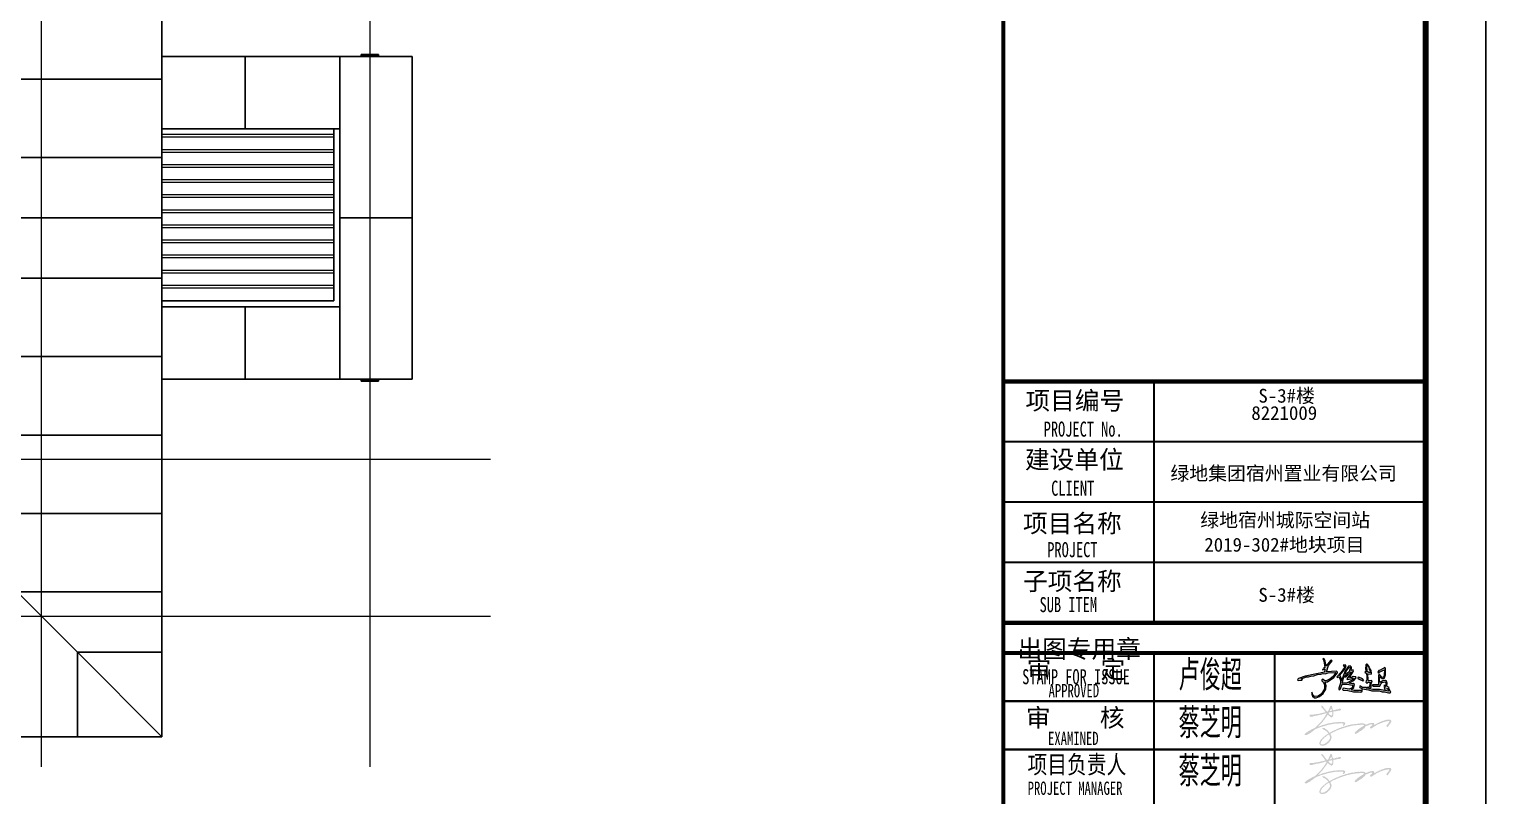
# Model space of a CAD drawing. Extents: x 1188826 to 1909461, y 608442 to 1651179.
# Drawn here: x 1679208 to 1703357, y 1081741 to 1094449 of the extents above; entities that cross this region are included whole.
import ezdxf

# ---------------------------------------------------------------- set-up
doc = ezdxf.new("R2010")
doc.units = 0
doc.header["$LTSCALE"] = 1000
doc.header["$MEASUREMENT"] = 0
doc.linetypes.add('ACAD_ISO10W100', pattern=[18.5, 12, -3, 0.5, -3])
doc.linetypes.add('DOTE', pattern=[2.42, 2, -0.2, 0.02, -0.2])
for name, color, linetype, lineweight in [('DOTE', 19, 'DOTE', 9), ('WALL', 9, 'Continuous', 40), ('图签', 147, 'Continuous', 18), ('屋顶格栅', 8, 'Continuous', 0), ('签名', 7, 'Continuous', 18)]:
    doc.layers.add(name, color=color, linetype=linetype, lineweight=lineweight)
for name, color, linetype in [('PUB_TITLE', 4, 'Continuous'), ('ROOF', 183, 'Continuous'), ('图框', 140, 'Continuous'), ('图签文字', 147, 'Continuous')]:
    doc.layers.add(name, color=color, linetype=linetype)
doc.styles.add('宋体', font='', dxfattribs={"height": 50})
doc.styles.add('建筑图签-1', font='simhei.ttf', dxfattribs={"width": 0.7})
doc.styles.add('建筑图签-2', font='TXT.shx', dxfattribs={"width": 0.5, "bigfont": 'HZTXT.shx'})
doc.styles.get('宋体').set_extended_font_data('SimSun')

# ---------------------------------------------------------------- blocks, each defined once
blk = doc.blocks.new('jytrhtreh')
at = {"layer": 'ROOF', "ltscale": 3}
for p, q in [((142702, -319639), (142702, -302439)), ((142702, -308364), (146852, -308364)), ((144085, -308364), (144085, -309564)), ((145652, -313714), (145652, -308364)), ((146009, -308364), (146009, -308331)), ((146294, -308331), (146009, -308331)), ((146294, -308339), (146009, -308339)), ((146024, -308339), (146024, -308364)), ((146039, -308339), (146039, -308364)), ((146265, -308339), (146265, -308364)), ((146279, -308339), (146279, -308364)), ((146294, -308364), (146294, -308331)), ((146852, -308364), (146852, -313714)), ((142702, -308739), (140302, -308739)), ((142702, -309564), (145652, -309564)), ((145552, -312414), (145552, -309564)), ((142702, -310039), (140302, -310039)), ((142702, -311039), (140302, -311039)), ((145652, -311039), (146852, -311039)), ((142702, -312039), (140302, -312039)), ((142702, -312414), (145552, -312414)), ((145652, -312514), (142702, -312514)), ((144085, -313714), (144085, -312514)), ((142702, -313339), (140302, -313339)), ((142702, -313714), (146852, -313714)), ((146009, -313714), (146009, -313748)), ((146294, -313739), (146009, -313739)), ((146009, -313748), (146294, -313748)), ((146024, -313739), (146024, -313714)), ((146039, -313739), (146039, -313714)), ((146265, -313739), (146265, -313714)), ((146279, -313739), (146279, -313714)), ((146294, -313714), (146294, -313748)), ((142702, -314639), (140302, -314639)), ((142702, -315939), (140302, -315939)), ((125902, -317239), (142702, -317239)), ((141302, -318239), (140302, -317239)), ((141302, -319639), (141302, -318239)), ((142702, -318239), (141302, -318239)), ((142702, -319639), (141302, -318239)), ((142702, -319639), (125902, -319639))]:
    blk.add_line(p, q, dxfattribs=at)
at = {"layer": '屋顶格栅'}
for p, q in [((142702, -309654), (145552, -309654)), ((145552, -309704), (142702, -309704)), ((142702, -309904), (145552, -309904)), ((145552, -309954), (142702, -309954)), ((142702, -310154), (145552, -310154)), ((145552, -310204), (142702, -310204)), ((142702, -310404), (145552, -310404)), ((145552, -310454), (142702, -310454)), ((142702, -310654), (145552, -310654)), ((145552, -310704), (142702, -310704)), ((142702, -310904), (145552, -310904)), ((145552, -310954), (142702, -310954)), ((142702, -311154), (145552, -311154)), ((145552, -311204), (142702, -311204)), ((142702, -311404), (145552, -311404)), ((145552, -311454), (142702, -311454)), ((142702, -311654), (145552, -311654)), ((145552, -311704), (142702, -311704)), ((142702, -311904), (145552, -311904)), ((145552, -311954), (142702, -311954)), ((142702, -312154), (145552, -312154)), ((145552, -312204), (142702, -312204))]:
    blk.add_line(p, q, dxfattribs=at)
blk = doc.blocks.new('ljc')
at = {"linetype": 'Continuous'}
h = blk.add_hatch(color=0, dxfattribs=at)
h.paths.add_polyline_path([(2022.8, 1567.7), (2018.8, 1563.7), (2019.8, 1561.7), (2023.8, 1561.7), (2021.8, 1551.7), (1954.8, 1537.7), (1932.8, 1529.7), (1929.8, 1526.7), (1928.8, 1524.7), (1930.8, 1522.7), (1943.8, 1523.7), (1945.8, 1525.7), (1941.8, 1527.7), (1959.8, 1534.7), (1966.8, 1534.7), (1974.8, 1537.7), (1984.8, 1538.7), (1997.8, 1542.7), (2009.8, 1543.7), (2017.8, 1546.7), (2024.8, 1545.7), (2034.8, 1548.7), (2060.8, 1549.7), (2051.8, 1536.7), (2041.8, 1527.7), (2027.8, 1520.7), (2022.8, 1520.7), (2017.8, 1525.7), (2014.8, 1526.7), (2012.8, 1524.7), (2012.8, 1520.7), (2018.8, 1515.7), (2021.8, 1507.7), (2021.8, 1493.7), (2011.8, 1476.7), (1999.8, 1468.7), (1987.8, 1466.7), (1981.8, 1472.7), (1979.8, 1479.7), (1977.8, 1481.7), (1977.8, 1474.7), (1980.8, 1467.7), (1987.8, 1462.7), (1993.8, 1462.7), (2004.8, 1466.7), (2017.8, 1477.7), (2026.8, 1492.7), (2027.8, 1503.7), (2024.8, 1516.7), (2032.8, 1517.7), (2053.8, 1532.7), (2066.8, 1548.7), (2066.8, 1551.7), (2063.8, 1554.7), (2028.8, 1552.7), (2035.8, 1574.7), (2048.8, 1590.7), (2046.8, 1592.7), (2042.8, 1591.7), (2027.8, 1572.7), (2024.8, 1588.7), (2020.8, 1596.7), (2017.8, 1598.7), (2016.8, 1596.7), (2019.8, 1589.7)])
h.paths.add_polyline_path([(2080.8, 1521.7), (2080.8, 1527.7), (2074.8, 1540.7), (2092.8, 1561.7), (2096.8, 1571.7), (2093.8, 1576.7), (2086.8, 1575.7), (2088.8, 1571.7), (2091.8, 1571.7), (2090.8, 1566.7), (2079.8, 1550.7), (2065.8, 1536.7), (2064.8, 1534.7), (2066.8, 1532.7), (2072.8, 1534.7), (2076.8, 1522.7), (2076.8, 1512.7), (2071.8, 1495.7), (2071.8, 1491.7), (2073.8, 1489.7), (2077.8, 1493.7), (2082.8, 1509.7), (2098.8, 1509.7), (2118.8, 1506.7), (2118.8, 1499.7), (2115.8, 1495.7), (2107.8, 1492.7), (2086.8, 1495.7), (2083.8, 1491.7), (2086.8, 1488.7), (2102.8, 1487.7), (2121.8, 1482.7), (2139.8, 1483.7), (2147.8, 1481.7), (2151.8, 1485.7), (2151.8, 1490.7), (2147.8, 1487.7), (2124.8, 1487.7), (2113.8, 1489.7), (2123.8, 1498.7), (2125.8, 1508.7), (2120.8, 1511.7), (2118.8, 1510.7), (2107.8, 1513.7), (2123.8, 1522.7), (2131.8, 1531.7), (2129.8, 1534.7), (2120.8, 1535.7), (2114.8, 1532.7), (2108.8, 1532.7), (2122.8, 1554.7), (2120.8, 1558.7), (2113.8, 1556.7), (2115.8, 1563.7), (2114.8, 1568.7), (2110.8, 1572.7), (2104.8, 1571.7), (2092.8, 1553.7)])
h.paths.add_polyline_path([(2088.8, 1534.7), (2096.8, 1534.7), (2111.8, 1550.7), (2115.8, 1551.7), (2110.8, 1542.7), (2098.8, 1527.7), (2100.8, 1525.7), (2113.8, 1527.7), (2120.8, 1530.7), (2123.8, 1529.7), (2117.8, 1523.7), (2100.8, 1514.7), (2083.8, 1513.7), (2083.8, 1517.7)], flags=16)
h.paths.add_polyline_path([(2092.8, 1536.7), (2094.8, 1539.7), (2102.8, 1545.7), (2095.8, 1536.7)], flags=16)
h.paths.add_polyline_path([(2092.8, 1543.7), (2093.8, 1548.7), (2105.8, 1567.7), (2108.8, 1568.7), (2110.8, 1566.7), (2107.8, 1553.7), (2103.8, 1549.7)], flags=16)
h.paths.add_polyline_path([(2140.8, 1533.7), (2137.8, 1532.7), (2136.8, 1530.7), (2141.8, 1526.7), (2154.8, 1521.7), (2157.8, 1522.7), (2152.8, 1527.7)])
h.paths.add_polyline_path([(2174.8, 1521.7), (2172.8, 1523.7), (2171.8, 1545.7), (2182.8, 1544.7), (2184.8, 1546.7), (2182.8, 1556.7), (2177.8, 1565.7), (2176.8, 1560.7), (2179.8, 1555.7), (2180.8, 1549.7), (2174.8, 1549.7), (2169.8, 1553.7), (2168.8, 1573.7), (2170.8, 1573.7), (2174.8, 1568.7), (2175.8, 1570.7), (2169.8, 1578.7), (2166.8, 1578.7), (2164.8, 1576.7), (2163.8, 1561.7), (2165.8, 1552.7), (2162.8, 1552.7), (2161.8, 1550.7), (2166.8, 1546.7), (2168.8, 1536.7), (2168.8, 1523.7), (2165.8, 1520.7), (2164.8, 1516.7), (2167.8, 1512.7), (2169.8, 1512.7), (2172.8, 1516.7), (2179.8, 1516.7), (2177.8, 1501.7), (2174.8, 1499.7), (2166.8, 1498.7), (2174.8, 1495.7), (2179.8, 1496.7), (2182.8, 1499.7), (2183.8, 1510.7), (2186.8, 1520.7), (2184.8, 1522.7)])
h.paths.add_polyline_path([(2232.8, 1541.7), (2232.8, 1563.7), (2230.8, 1566.7), (2214.8, 1557.7), (2209.8, 1556.7), (2205.8, 1551.7), (2210.8, 1547.7), (2210.8, 1550.7), (2228.8, 1559.7), (2227.8, 1541.7), (2226.8, 1536.7), (2223.8, 1532.7), (2219.8, 1533.7), (2212.8, 1541.7), (2210.8, 1542.7), (2208.8, 1540.7), (2208.8, 1507.7), (2188.8, 1507.7), (2186.8, 1505.7), (2190.8, 1502.7), (2212.8, 1502.7), (2216.8, 1510.7), (2221.8, 1515.7), (2231.8, 1517.7), (2233.8, 1512.7), (2233.8, 1504.7), (2226.8, 1504.7), (2231.8, 1501.7), (2231.8, 1499.7), (2227.8, 1496.7), (2228.8, 1492.7), (2238.8, 1494.7), (2242.8, 1488.7), (2242.8, 1485.7), (2211.8, 1491.7), (2188.8, 1491.7), (2178.8, 1493.7), (2175.8, 1495.7), (2166.8, 1495.7), (2163.8, 1497.7), (2153.8, 1498.7), (2146.8, 1502.7), (2143.8, 1502.7), (2142.8, 1500.7), (2143.8, 1497.7), (2152.8, 1493.7), (2173.8, 1490.7), (2185.8, 1486.7), (2210.8, 1486.7), (2221.8, 1483.7), (2229.8, 1483.7), (2242.8, 1479.7), (2248.8, 1479.7), (2250.8, 1481.7), (2243.8, 1495.7), (2245.8, 1498.7), (2237.8, 1502.7), (2238.8, 1512.7), (2236.8, 1519.7), (2232.8, 1522.7), (2223.8, 1521.7), (2213.8, 1515.7), (2211.8, 1521.7), (2212.8, 1535.7), (2219.8, 1529.7), (2227.8, 1529.7), (2229.8, 1531.7)])
at = {"color": 0, "linetype": 'Continuous', "elevation": 16426272}
for points in [[(1929.8, 1526.7), (1928.8, 1524.7), (1930.8, 1522.7), (1943.8, 1523.7), (1945.8, 1525.7), (1941.8, 1527.7), (1959.8, 1534.7), (1966.8, 1534.7), (1974.8, 1537.7), (1984.8, 1538.7), (1997.8, 1542.7), (2009.8, 1543.7), (2017.8, 1546.7), (2024.8, 1545.7), (2034.8, 1548.7), (2060.8, 1549.7), (2051.8, 1536.7), (2041.8, 1527.7), (2027.8, 1520.7), (2022.8, 1520.7), (2017.8, 1525.7), (2014.8, 1526.7), (2012.8, 1524.7), (2012.8, 1520.7), (2018.8, 1515.7), (2021.8, 1507.7), (2021.8, 1493.7), (2011.8, 1476.7), (1999.8, 1468.7), (1987.8, 1466.7), (1981.8, 1472.7), (1979.8, 1479.7), (1977.8, 1481.7), (1977.8, 1474.7), (1980.8, 1467.7), (1987.8, 1462.7), (1993.8, 1462.7), (2004.8, 1466.7), (2017.8, 1477.7), (2026.8, 1492.7), (2027.8, 1503.7), (2024.8, 1516.7), (2032.8, 1517.7), (2053.8, 1532.7), (2066.8, 1548.7), (2066.8, 1551.7), (2063.8, 1554.7), (2028.8, 1552.7), (2035.8, 1574.7), (2048.8, 1590.7), (2046.8, 1592.7), (2042.8, 1591.7), (2027.8, 1572.7), (2024.8, 1588.7), (2020.8, 1596.7), (2017.8, 1598.7), (2016.8, 1596.7), (2019.8, 1589.7), (2022.8, 1567.7), (2018.8, 1563.7), (2019.8, 1561.7), (2023.8, 1561.7), (2021.8, 1551.7), (1954.8, 1537.7), (1932.8, 1529.7), (1929.8, 1526.7)], [(2015.8, 1560.7), (2014.8, 1559.7), (2016.8, 1559.7), (2015.8, 1560.7)], [(2016.8, 1561.7), (2015.8, 1560.7), (2018.8, 1560.7), (2016.8, 1561.7)], [(2065.8, 1536.7), (2064.8, 1534.7), (2066.8, 1532.7), (2072.8, 1534.7), (2076.8, 1522.7), (2076.8, 1512.7), (2071.8, 1495.7), (2071.8, 1491.7), (2073.8, 1489.7), (2077.8, 1493.7), (2082.8, 1509.7), (2098.8, 1509.7), (2118.8, 1506.7), (2118.8, 1499.7), (2115.8, 1495.7), (2107.8, 1492.7), (2086.8, 1495.7), (2083.8, 1491.7), (2086.8, 1488.7), (2102.8, 1487.7), (2121.8, 1482.7), (2139.8, 1483.7), (2147.8, 1481.7), (2151.8, 1485.7), (2151.8, 1490.7), (2147.8, 1487.7), (2124.8, 1487.7), (2113.8, 1489.7), (2123.8, 1498.7), (2125.8, 1508.7), (2120.8, 1511.7), (2118.8, 1510.7), (2107.8, 1513.7), (2123.8, 1522.7), (2131.8, 1531.7), (2129.8, 1534.7), (2120.8, 1535.7), (2114.8, 1532.7), (2108.8, 1532.7), (2122.8, 1554.7), (2120.8, 1558.7), (2113.8, 1556.7), (2115.8, 1563.7), (2114.8, 1568.7), (2110.8, 1572.7), (2104.8, 1571.7), (2092.8, 1553.7), (2080.8, 1521.7), (2080.8, 1527.7), (2074.8, 1540.7), (2092.8, 1561.7), (2096.8, 1571.7), (2093.8, 1576.7), (2086.8, 1575.7), (2088.8, 1571.7), (2091.8, 1571.7), (2090.8, 1566.7), (2079.8, 1550.7), (2065.8, 1536.7)], [(2092.8, 1543.7), (2093.8, 1548.7), (2105.8, 1567.7), (2108.8, 1568.7), (2110.8, 1566.7), (2107.8, 1553.7), (2103.8, 1549.7), (2092.8, 1543.7)], [(2143.8, 1502.7), (2142.8, 1500.7), (2143.8, 1497.7), (2152.8, 1493.7), (2173.8, 1490.7), (2185.8, 1486.7), (2210.8, 1486.7), (2221.8, 1483.7), (2229.8, 1483.7), (2242.8, 1479.7), (2248.8, 1479.7), (2250.8, 1481.7), (2243.8, 1495.7), (2245.8, 1498.7), (2237.8, 1502.7), (2238.8, 1512.7), (2236.8, 1519.7), (2232.8, 1522.7), (2223.8, 1521.7), (2213.8, 1515.7), (2211.8, 1521.7), (2212.8, 1535.7), (2219.8, 1529.7), (2227.8, 1529.7), (2229.8, 1531.7), (2232.8, 1541.7), (2232.8, 1563.7), (2230.8, 1566.7), (2214.8, 1557.7), (2209.8, 1556.7), (2205.8, 1551.7), (2210.8, 1547.7), (2210.8, 1550.7), (2228.8, 1559.7), (2227.8, 1541.7), (2226.8, 1536.7), (2223.8, 1532.7), (2219.8, 1533.7), (2212.8, 1541.7), (2210.8, 1542.7), (2208.8, 1540.7), (2208.8, 1507.7), (2188.8, 1507.7), (2186.8, 1505.7), (2190.8, 1502.7), (2212.8, 1502.7), (2216.8, 1510.7), (2221.8, 1515.7), (2231.8, 1517.7), (2233.8, 1512.7), (2233.8, 1504.7), (2226.8, 1504.7), (2231.8, 1501.7), (2231.8, 1499.7), (2227.8, 1496.7), (2228.8, 1492.7), (2238.8, 1494.7), (2242.8, 1488.7), (2242.8, 1485.7), (2211.8, 1491.7), (2188.8, 1491.7), (2178.8, 1493.7), (2175.8, 1495.7), (2166.8, 1495.7), (2163.8, 1497.7), (2153.8, 1498.7), (2146.8, 1502.7), (2143.8, 1502.7)], [(2162.8, 1552.7), (2161.8, 1550.7), (2166.8, 1546.7), (2168.8, 1536.7), (2168.8, 1523.7), (2165.8, 1520.7), (2164.8, 1516.7), (2167.8, 1512.7), (2169.8, 1512.7), (2172.8, 1516.7), (2179.8, 1516.7), (2177.8, 1501.7), (2174.8, 1499.7), (2166.8, 1498.7), (2174.8, 1495.7), (2179.8, 1496.7), (2182.8, 1499.7), (2183.8, 1510.7), (2186.8, 1520.7), (2184.8, 1522.7), (2174.8, 1521.7), (2172.8, 1523.7), (2171.8, 1545.7), (2182.8, 1544.7), (2184.8, 1546.7), (2182.8, 1556.7), (2177.8, 1565.7), (2176.8, 1560.7), (2179.8, 1555.7), (2180.8, 1549.7), (2174.8, 1549.7), (2169.8, 1553.7), (2168.8, 1573.7), (2170.8, 1573.7), (2174.8, 1568.7), (2175.8, 1570.7), (2169.8, 1578.7), (2166.8, 1578.7), (2164.8, 1576.7), (2163.8, 1561.7), (2165.8, 1552.7), (2162.8, 1552.7)], [(2176.8, 1568.7), (2175.8, 1569.7), (2174.8, 1566.7), (2176.8, 1564.7), (2176.8, 1568.7)], [(2083.8, 1513.7), (2083.8, 1517.7), (2088.8, 1534.7), (2096.8, 1534.7), (2111.8, 1550.7), (2115.8, 1551.7), (2110.8, 1542.7), (2098.8, 1527.7), (2100.8, 1525.7), (2113.8, 1527.7), (2120.8, 1530.7), (2123.8, 1529.7), (2117.8, 1523.7), (2100.8, 1514.7), (2083.8, 1513.7)], [(2092.8, 1536.7), (2094.8, 1539.7), (2102.8, 1545.7), (2095.8, 1536.7), (2092.8, 1536.7)], [(2137.8, 1532.7), (2136.8, 1530.7), (2141.8, 1526.7), (2154.8, 1521.7), (2157.8, 1522.7), (2152.8, 1527.7), (2140.8, 1533.7), (2137.8, 1532.7)]]:
    blk.add_lwpolyline(points, dxfattribs=at)
blk = doc.blocks.new('12414151231')
at = {"layer": '签名'}
h = blk.add_hatch(color=2, dxfattribs=at)
h.dxf.hatch_style = 1
h.paths.add_polyline_path([(-1590, 12235), (-1590, 12241), (-1584, 12247), (-1586, 12251), (-1578, 12257), (-1562, 12281), (-1552, 12245)], flags=16)
h.paths.add_polyline_path([(-1608, 12197), (-1608, 12203), (-1598, 12213), (-1588, 12213), (-1562, 12221), (-1548, 12221), (-1546, 12183), (-1550, 12169), (-1554, 12165), (-1566, 12163), (-1594, 12181)], flags=16)
h.paths.add_polyline_path([(-1740, 11695), (-1734, 11725), (-1726, 11733), (-1726, 11741), (-1718, 11745), (-1714, 11761), (-1708, 11763), (-1696, 11777), (-1688, 11781), (-1670, 11805), (-1660, 11807), (-1644, 11823), (-1632, 11829), (-1624, 11839), (-1608, 11843), (-1602, 11849), (-1598, 11849), (-1596, 11841), (-1590, 11835), (-1588, 11817), (-1584, 11809), (-1586, 11779), (-1616, 11735), (-1620, 11735), (-1644, 11711), (-1648, 11711), (-1676, 11691), (-1684, 11691), (-1692, 11685), (-1730, 11685)], flags=16)
h.paths.add_polyline_path([(-1760, 11705), (-1762, 11703), (-1756, 11683), (-1742, 11669), (-1722, 11663), (-1690, 11661), (-1686, 11665), (-1656, 11673), (-1642, 11681), (-1636, 11689), (-1626, 11693), (-1616, 11705), (-1612, 11703), (-1610, 11709), (-1588, 11729), (-1588, 11733), (-1580, 11741), (-1566, 11765), (-1560, 11795), (-1554, 11805), (-1562, 11815), (-1566, 11837), (-1570, 11841), (-1572, 11851), (-1578, 11857), (-1578, 11863), (-1572, 11863), (-1560, 11873), (-1544, 11879), (-1538, 11887), (-1530, 11887), (-1522, 11893), (-1500, 11899), (-1496, 11905), (-1490, 11905), (-1472, 11915), (-1464, 11915), (-1462, 11919), (-1452, 11921), (-1440, 11929), (-1432, 11929), (-1424, 11935), (-1388, 11945), (-1384, 11949), (-1364, 11953), (-1354, 11959), (-1346, 11959), (-1320, 11969), (-1310, 11969), (-1290, 11979), (-1280, 11977), (-1268, 11983), (-1244, 11987), (-1240, 11991), (-1234, 11989), (-1228, 11993), (-1200, 11995), (-1192, 11999), (-1056, 12011), (-1034, 12009), (-1024, 12005), (-1020, 11999), (-1024, 11991), (-1032, 11989), (-1040, 11981), (-1052, 11977), (-1114, 11935), (-1122, 11925), (-1134, 11919), (-1142, 11909), (-1146, 11909), (-1150, 11901), (-1158, 11901), (-1162, 11897), (-1158, 11893), (-1174, 11879), (-1172, 11867), (-1160, 11857), (-1152, 11863), (-1144, 11863), (-1134, 11871), (-1126, 11873), (-1098, 11895), (-1088, 11899), (-1084, 11905), (-1076, 11905), (-1062, 11917), (-1054, 11919), (-1006, 11963), (-996, 11981), (-988, 11989), (-982, 11987), (-976, 11993), (-958, 11997), (-956, 12001), (-948, 12001), (-940, 12007), (-912, 12015), (-880, 12015), (-884, 12003), (-892, 11993), (-908, 11985), (-920, 11967), (-916, 11951), (-908, 11947), (-898, 11947), (-892, 11955), (-886, 11955), (-844, 11985), (-830, 11989), (-812, 12007), (-796, 12011), (-790, 12019), (-786, 12017), (-734, 12041), (-726, 12041), (-700, 12053), (-660, 12063), (-656, 12067), (-634, 12067), (-614, 12073), (-600, 12069), (-600, 12059), (-610, 12047), (-610, 12041), (-618, 12033), (-622, 12023), (-634, 12015), (-648, 11993), (-644, 11981), (-636, 11973), (-628, 11975), (-606, 12001), (-600, 12015), (-586, 12031), (-586, 12035), (-578, 12043), (-568, 12061), (-568, 12077), (-580, 12091), (-598, 12095), (-646, 12093), (-662, 12085), (-672, 12087), (-710, 12071), (-732, 12067), (-740, 12059), (-768, 12051), (-794, 12035), (-804, 12033), (-818, 12021), (-824, 12021), (-830, 12015), (-854, 12005), (-848, 12017), (-856, 12037), (-868, 12037), (-874, 12041), (-894, 12041), (-940, 12031), (-954, 12023), (-994, 12009), (-1000, 12021), (-1016, 12029), (-1024, 12027), (-1028, 12033), (-1052, 12035), (-1084, 12033), (-1090, 12029), (-1110, 12031), (-1124, 12029), (-1130, 12025), (-1166, 12025), (-1178, 12021), (-1182, 12023), (-1190, 12017), (-1210, 12019), (-1230, 12015), (-1236, 12011), (-1286, 12003), (-1290, 11997), (-1316, 11993), (-1348, 11981), (-1388, 11971), (-1394, 11965), (-1398, 11967), (-1422, 11955), (-1434, 11953), (-1472, 11935), (-1478, 11935), (-1492, 11925), (-1498, 11925), (-1506, 11919), (-1514, 11919), (-1536, 11905), (-1546, 11903), (-1556, 11893), (-1562, 11893), (-1566, 11887), (-1572, 11887), (-1592, 11875), (-1606, 11897), (-1630, 11921), (-1654, 11939), (-1664, 11943), (-1676, 11955), (-1708, 11955), (-1712, 11951), (-1698, 11935), (-1676, 11923), (-1670, 11923), (-1626, 11887), (-1612, 11869), (-1612, 11863), (-1628, 11855), (-1642, 11843), (-1650, 11841), (-1658, 11831), (-1668, 11827), (-1678, 11815), (-1688, 11811), (-1736, 11761), (-1752, 11731), (-1752, 11723), (-1758, 11717)])
h.paths.add_polyline_path([(-2002, 11857), (-2004, 11855), (-2004, 11845), (-1994, 11837), (-1972, 11839), (-1944, 11853), (-1940, 11859), (-1926, 11861), (-1916, 11871), (-1908, 11873), (-1900, 11883), (-1888, 11887), (-1884, 11895), (-1878, 11895), (-1838, 11929), (-1834, 11929), (-1828, 11937), (-1816, 11939), (-1798, 11951), (-1786, 11953), (-1766, 11963), (-1754, 11963), (-1748, 11969), (-1734, 11971), (-1728, 11977), (-1708, 11979), (-1694, 11987), (-1690, 11985), (-1686, 11989), (-1662, 11993), (-1616, 12009), (-1604, 12009), (-1522, 12027), (-1516, 12025), (-1486, 12031), (-1446, 12029), (-1440, 12033), (-1388, 12033), (-1356, 12027), (-1360, 12019), (-1370, 12011), (-1372, 12001), (-1366, 11993), (-1356, 11993), (-1338, 12011), (-1330, 12033), (-1336, 12045), (-1356, 12053), (-1378, 12055), (-1390, 12051), (-1398, 12055), (-1446, 12055), (-1466, 12051), (-1476, 12053), (-1486, 12049), (-1496, 12051), (-1504, 12047), (-1512, 12049), (-1546, 12045), (-1558, 12039), (-1566, 12041), (-1582, 12035), (-1608, 12033), (-1612, 12029), (-1614, 12031), (-1670, 12013), (-1688, 12011), (-1696, 12005), (-1714, 12003), (-1716, 11999), (-1782, 11977), (-1766, 11997), (-1708, 12055), (-1676, 12101), (-1664, 12113), (-1662, 12123), (-1654, 12127), (-1622, 12177), (-1606, 12161), (-1580, 12145), (-1570, 12135), (-1552, 12133), (-1540, 12143), (-1532, 12155), (-1534, 12159), (-1530, 12167), (-1526, 12199), (-1526, 12219), (-1530, 12223), (-1528, 12227), (-1516, 12231), (-1510, 12229), (-1504, 12233), (-1484, 12233), (-1478, 12237), (-1468, 12235), (-1458, 12241), (-1418, 12245), (-1404, 12255), (-1404, 12269), (-1412, 12277), (-1426, 12277), (-1460, 12265), (-1474, 12267), (-1494, 12257), (-1534, 12249), (-1546, 12285), (-1550, 12319), (-1562, 12325), (-1576, 12323), (-1580, 12319), (-1588, 12293), (-1596, 12281), (-1598, 12271), (-1618, 12229), (-1624, 12231), (-1628, 12227), (-1638, 12231), (-1704, 12317), (-1716, 12327), (-1724, 12327), (-1730, 12323), (-1728, 12305), (-1694, 12269), (-1660, 12219), (-1672, 12217), (-1676, 12213), (-1704, 12209), (-1708, 12205), (-1718, 12205), (-1762, 12193), (-1768, 12195), (-1770, 12191), (-1812, 12187), (-1828, 12181), (-1846, 12181), (-1858, 12175), (-1870, 12175), (-1876, 12179), (-1880, 12175), (-1918, 12175), (-1922, 12171), (-1922, 12153), (-1914, 12143), (-1880, 12145), (-1872, 12141), (-1866, 12149), (-1842, 12157), (-1836, 12155), (-1814, 12163), (-1794, 12163), (-1788, 12167), (-1780, 12167), (-1776, 12171), (-1770, 12169), (-1738, 12179), (-1730, 12177), (-1714, 12181), (-1710, 12187), (-1692, 12187), (-1682, 12193), (-1674, 12191), (-1668, 12197), (-1642, 12199), (-1638, 12197), (-1638, 12191), (-1648, 12179), (-1650, 12171), (-1658, 12165), (-1664, 12149), (-1682, 12127), (-1694, 12105), (-1702, 12099), (-1730, 12061), (-1806, 11983), (-1836, 11957), (-1888, 11933), (-1902, 11923), (-1916, 11919), (-1924, 11911), (-1946, 11901), (-1962, 11887), (-1970, 11887), (-1988, 11867)])
h = blk.add_hatch(color=2, dxfattribs=at)
h.dxf.hatch_style = 1
h.paths.add_polyline_path([(-1590, 11435), (-1590, 11441), (-1584, 11447), (-1586, 11451), (-1578, 11457), (-1562, 11481), (-1552, 11445)], flags=16)
h.paths.add_polyline_path([(-1608, 11397), (-1608, 11403), (-1598, 11413), (-1588, 11413), (-1562, 11421), (-1548, 11421), (-1546, 11383), (-1550, 11369), (-1554, 11365), (-1566, 11363), (-1594, 11381)], flags=16)
h.paths.add_polyline_path([(-1740, 10895), (-1734, 10925), (-1726, 10933), (-1726, 10941), (-1718, 10945), (-1714, 10961), (-1708, 10963), (-1696, 10977), (-1688, 10981), (-1670, 11005), (-1660, 11007), (-1644, 11023), (-1632, 11029), (-1624, 11039), (-1608, 11043), (-1602, 11049), (-1598, 11049), (-1596, 11041), (-1590, 11035), (-1588, 11017), (-1584, 11009), (-1586, 10979), (-1616, 10935), (-1620, 10935), (-1644, 10911), (-1648, 10911), (-1676, 10891), (-1684, 10891), (-1692, 10885), (-1730, 10885)], flags=16)
h.paths.add_polyline_path([(-1760, 10905), (-1762, 10903), (-1756, 10883), (-1742, 10869), (-1722, 10863), (-1690, 10861), (-1686, 10865), (-1656, 10873), (-1642, 10881), (-1636, 10889), (-1626, 10893), (-1616, 10905), (-1612, 10903), (-1610, 10909), (-1588, 10929), (-1588, 10933), (-1580, 10941), (-1566, 10965), (-1560, 10995), (-1554, 11005), (-1562, 11015), (-1566, 11037), (-1570, 11041), (-1572, 11051), (-1578, 11057), (-1578, 11063), (-1572, 11063), (-1560, 11073), (-1544, 11079), (-1538, 11087), (-1530, 11087), (-1522, 11093), (-1500, 11099), (-1496, 11105), (-1490, 11105), (-1472, 11115), (-1464, 11115), (-1462, 11119), (-1452, 11121), (-1440, 11129), (-1432, 11129), (-1424, 11135), (-1388, 11145), (-1384, 11149), (-1364, 11153), (-1354, 11159), (-1346, 11159), (-1320, 11169), (-1310, 11169), (-1290, 11179), (-1280, 11177), (-1268, 11183), (-1244, 11187), (-1240, 11191), (-1234, 11189), (-1228, 11193), (-1200, 11195), (-1192, 11199), (-1056, 11211), (-1034, 11209), (-1024, 11205), (-1020, 11199), (-1024, 11191), (-1032, 11189), (-1040, 11181), (-1052, 11177), (-1114, 11135), (-1122, 11125), (-1134, 11119), (-1142, 11109), (-1146, 11109), (-1150, 11101), (-1158, 11101), (-1162, 11097), (-1158, 11093), (-1174, 11079), (-1172, 11067), (-1160, 11057), (-1152, 11063), (-1144, 11063), (-1134, 11071), (-1126, 11073), (-1098, 11095), (-1088, 11099), (-1084, 11105), (-1076, 11105), (-1062, 11117), (-1054, 11119), (-1006, 11163), (-996, 11181), (-988, 11189), (-982, 11187), (-976, 11193), (-958, 11197), (-956, 11201), (-948, 11201), (-940, 11207), (-912, 11215), (-880, 11215), (-884, 11203), (-892, 11193), (-908, 11185), (-920, 11167), (-916, 11151), (-908, 11147), (-898, 11147), (-892, 11155), (-886, 11155), (-844, 11185), (-830, 11189), (-812, 11207), (-796, 11211), (-790, 11219), (-786, 11217), (-734, 11241), (-726, 11241), (-700, 11253), (-660, 11263), (-656, 11267), (-634, 11267), (-614, 11273), (-600, 11269), (-600, 11259), (-610, 11247), (-610, 11241), (-618, 11233), (-622, 11223), (-634, 11215), (-648, 11193), (-644, 11181), (-636, 11173), (-628, 11175), (-606, 11201), (-600, 11215), (-586, 11231), (-586, 11235), (-578, 11243), (-568, 11261), (-568, 11277), (-580, 11291), (-598, 11295), (-646, 11293), (-662, 11285), (-672, 11287), (-710, 11271), (-732, 11267), (-740, 11259), (-768, 11251), (-794, 11235), (-804, 11233), (-818, 11221), (-824, 11221), (-830, 11215), (-854, 11205), (-848, 11217), (-856, 11237), (-868, 11237), (-874, 11241), (-894, 11241), (-940, 11231), (-954, 11223), (-994, 11209), (-1000, 11221), (-1016, 11229), (-1024, 11227), (-1028, 11233), (-1052, 11235), (-1084, 11233), (-1090, 11229), (-1110, 11231), (-1124, 11229), (-1130, 11225), (-1166, 11225), (-1178, 11221), (-1182, 11223), (-1190, 11217), (-1210, 11219), (-1230, 11215), (-1236, 11211), (-1286, 11203), (-1290, 11197), (-1316, 11193), (-1348, 11181), (-1388, 11171), (-1394, 11165), (-1398, 11167), (-1422, 11155), (-1434, 11153), (-1472, 11135), (-1478, 11135), (-1492, 11125), (-1498, 11125), (-1506, 11119), (-1514, 11119), (-1536, 11105), (-1546, 11103), (-1556, 11093), (-1562, 11093), (-1566, 11087), (-1572, 11087), (-1592, 11075), (-1606, 11097), (-1630, 11121), (-1654, 11139), (-1664, 11143), (-1676, 11155), (-1708, 11155), (-1712, 11151), (-1698, 11135), (-1676, 11123), (-1670, 11123), (-1626, 11087), (-1612, 11069), (-1612, 11063), (-1628, 11055), (-1642, 11043), (-1650, 11041), (-1658, 11031), (-1668, 11027), (-1678, 11015), (-1688, 11011), (-1736, 10961), (-1752, 10931), (-1752, 10923), (-1758, 10917)])
h.paths.add_polyline_path([(-2002, 11057), (-2004, 11055), (-2004, 11045), (-1994, 11037), (-1972, 11039), (-1944, 11053), (-1940, 11059), (-1926, 11061), (-1916, 11071), (-1908, 11073), (-1900, 11083), (-1888, 11087), (-1884, 11095), (-1878, 11095), (-1838, 11129), (-1834, 11129), (-1828, 11137), (-1816, 11139), (-1798, 11151), (-1786, 11153), (-1766, 11163), (-1754, 11163), (-1748, 11169), (-1734, 11171), (-1728, 11177), (-1708, 11179), (-1694, 11187), (-1690, 11185), (-1686, 11189), (-1662, 11193), (-1616, 11209), (-1604, 11209), (-1522, 11227), (-1516, 11225), (-1486, 11231), (-1446, 11229), (-1440, 11233), (-1388, 11233), (-1356, 11227), (-1360, 11219), (-1370, 11211), (-1372, 11201), (-1366, 11193), (-1356, 11193), (-1338, 11211), (-1330, 11233), (-1336, 11245), (-1356, 11253), (-1378, 11255), (-1390, 11251), (-1398, 11255), (-1446, 11255), (-1466, 11251), (-1476, 11253), (-1486, 11249), (-1496, 11251), (-1504, 11247), (-1512, 11249), (-1546, 11245), (-1558, 11239), (-1566, 11241), (-1582, 11235), (-1608, 11233), (-1612, 11229), (-1614, 11231), (-1670, 11213), (-1688, 11211), (-1696, 11205), (-1714, 11203), (-1716, 11199), (-1782, 11177), (-1766, 11197), (-1708, 11255), (-1676, 11301), (-1664, 11313), (-1662, 11323), (-1654, 11327), (-1622, 11377), (-1606, 11361), (-1580, 11345), (-1570, 11335), (-1552, 11333), (-1540, 11343), (-1532, 11355), (-1534, 11359), (-1530, 11367), (-1526, 11399), (-1526, 11419), (-1530, 11423), (-1528, 11427), (-1516, 11431), (-1510, 11429), (-1504, 11433), (-1484, 11433), (-1478, 11437), (-1468, 11435), (-1458, 11441), (-1418, 11445), (-1404, 11455), (-1404, 11469), (-1412, 11477), (-1426, 11477), (-1460, 11465), (-1474, 11467), (-1494, 11457), (-1534, 11449), (-1546, 11485), (-1550, 11519), (-1562, 11525), (-1576, 11523), (-1580, 11519), (-1588, 11493), (-1596, 11481), (-1598, 11471), (-1618, 11429), (-1624, 11431), (-1628, 11427), (-1638, 11431), (-1704, 11517), (-1716, 11527), (-1724, 11527), (-1730, 11523), (-1728, 11505), (-1694, 11469), (-1660, 11419), (-1672, 11417), (-1676, 11413), (-1704, 11409), (-1708, 11405), (-1718, 11405), (-1762, 11393), (-1768, 11395), (-1770, 11391), (-1812, 11387), (-1828, 11381), (-1846, 11381), (-1858, 11375), (-1870, 11375), (-1876, 11379), (-1880, 11375), (-1918, 11375), (-1922, 11371), (-1922, 11353), (-1914, 11343), (-1880, 11345), (-1872, 11341), (-1866, 11349), (-1842, 11357), (-1836, 11355), (-1814, 11363), (-1794, 11363), (-1788, 11367), (-1780, 11367), (-1776, 11371), (-1770, 11369), (-1738, 11379), (-1730, 11377), (-1714, 11381), (-1710, 11387), (-1692, 11387), (-1682, 11393), (-1674, 11391), (-1668, 11397), (-1642, 11399), (-1638, 11397), (-1638, 11391), (-1648, 11379), (-1650, 11371), (-1658, 11365), (-1664, 11349), (-1682, 11327), (-1694, 11305), (-1702, 11299), (-1730, 11261), (-1806, 11183), (-1836, 11157), (-1888, 11133), (-1902, 11123), (-1916, 11119), (-1924, 11111), (-1946, 11101), (-1962, 11087), (-1970, 11087), (-1988, 11067)])
at = {"layer": '图框'}
for points, const_width in [([(-7000, 0), (-7000, 40000)], 70), ([(-7000, 17700), (0, 17700)], 70), ([(-7000, 17700), (0, 17700)], 70), ([(-4500, 13700), (-4500, 17700)], 35), ([(-7000, 16700), (0, 16700)], 35), ([(-7000, 15700), (0, 15700)], 35), ([(-7000, 14700), (0, 14700)], 35), ([(0, 13700), (-7000, 13700)], 70), ([(0, 13200), (-7000, 13200)], 70), ([(-7000, 13200), (0, 13200)], 70), ([(-4500, 6800), (-4500, 13200)], 35), ([(-2500, 6800), (-2500, 13200)], 35), ([(-2500, 6817), (-2500, 13217)], 35), ([(-7000, 12400), (0, 12400)], 35), ([(-7000, 11600), (0, 11600)], 35)]:
    blk.add_lwpolyline(points, dxfattribs=dict(at, const_width=const_width))
at = {"layer": '签名', "color": 2, "xscale": 4.799999999813735, "yscale": 4.799999999813735, "zscale": 4.799999999813735}
blk.add_blockref('ljc', (-11381, 5436, -78846106), dxfattribs=at)
at = {"layer": '图签', "color": 2, "style": '宋体'}
for s, height, p in [('S-3#楼', 229.3, (-2771, 17348)), ('8221009 ', 229.3, (-2888, 17062)), ('绿地集团宿州置业有限公司', 229.34, (-4229, 16062)), ('绿地宿州城际空间站', 229.3, (-3734, 15288)), ('2019-302#地块项目', 229.34, (-3667, 14879)), ('S-3#楼', 229.3, (-2771, 14048))]:
    blk.add_text(s, height=height, dxfattribs=at).set_placement(p)
at = {"layer": '图签文字', "color": 7, "style": '建筑图签-1'}
for s, p in [('项目编号', (-6632, 17232)), ('建设单位', (-6640, 16255)), ('项目名称', (-6673, 15197)), ('子项名称', (-6673, 14240)), ('出图专用章', (-6764, 13118)), ('审    定', (-6612, 12779)), ('审    核', (-6625, 11977))]:
    blk.add_text(s, height=300, dxfattribs=at).set_placement(p)
at = {"layer": '图签文字', "style": '建筑图签-1', "width": 0.7}
for s, height, p in [('PROJECT No.', 250, (-6330, 16785, -1799)), ('CLIENT', 250, (-6206, 15806)), ('PROJECT', 250, (-6271, 14787)), ('SUB ITEM', 250, (-6398, 13876)), ('STAMP FOR ISSUE', 250, (-6687, 12681)), ('APPROVED ', 220, (-6249, 12465)), ('EXAMINED  ', 220, (-6258, 11674, -1799)), ('PROJECT MANAGER', 220, (-6596, 10848, -1799))]:
    blk.add_text(s, height=height, dxfattribs=at).set_placement(p)
at = {"layer": '图签文字', "color": 1, "style": '建筑图签-2', "width": 0.7}
for s, p in [('卢俊超', (-4094, 12578)), ('蔡芝明', (-4094, 11787)), ('蔡芝明', (-4094, 10987))]:
    blk.add_text(s, height=500, dxfattribs=at).set_placement(p)
at = {"layer": '图签文字', "color": 7, "style": '建筑图签-1', "width": 0.8}
blk.add_text('项目负责人', height=300, dxfattribs=at).set_placement((-6598, 11201))

msp = doc.modelspace()

# ---------------------------------------------------------------- linework, layer by layer
at = {"layer": 'DOTE', "linetype": 'ACAD_ISO10W100', "ltscale": 100}
for p, q in [((1679408, 1100420), (1679408, 1082220)), ((1684858, 1100420), (1684858, 1082220)), ((1659158, 1087320), (1686858, 1087320)), ((1659158, 1084720), (1686858, 1084720))]:
    msp.add_line(p, q, dxfattribs=at)
at = {"layer": '图框'}
msp.add_lwpolyline([(1643957, 1069910), (1703357, 1069910), (1703357, 1111910), (1643957, 1111910)], close=True, dxfattribs=at)
at = {"layer": '图框', "const_width": 100}
msp.add_lwpolyline([(1646457, 1070910), (1702357, 1070910), (1702357, 1110910), (1646457, 1110910)], close=True, dxfattribs=at)

# ---------------------------------------------------------------- block references
at = {"layer": 'PUB_TITLE'}
msp.add_blockref('jytrhtreh', (1538706, 1402360), dxfattribs=at)
at = {"layer": 'WALL'}
msp.add_blockref('12414151231', (1702357, 1070910), dxfattribs=at)

doc.saveas('drawing.dxf')
